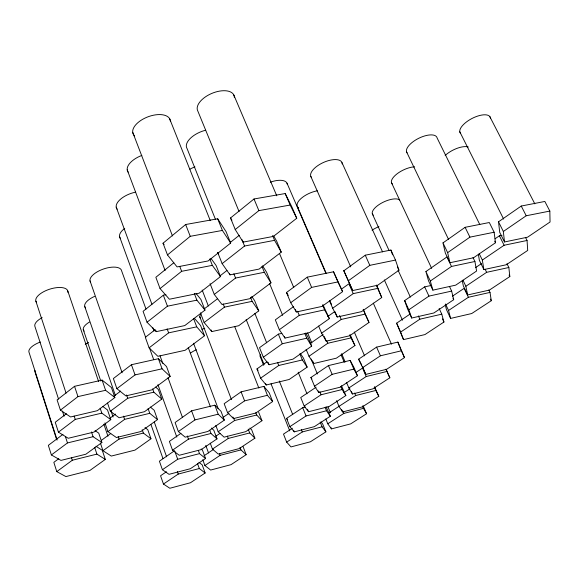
<?xml version="1.0" encoding="UTF-8"?>
<svg xmlns="http://www.w3.org/2000/svg" width="579" height="579" viewBox="0 0 579 579"><rect width="100%" height="100%" fill="white"/><g stroke="black" fill="none" stroke-linecap="round" stroke-linejoin="round"><path stroke-width="0.87" d="M163.039 243.216L185.642 224.514L217.704 218.79L226.071 231.651L230.666 243.064L208.151 260.941L177.087 266.912L167.483 254.926L163.039 243.216L164.118 244.57M167.483 254.926L190.245 236.312L222.387 230.435L230.666 243.064M173.83 262.736L155.852 277.29L160.057 288.581L169.394 299.227L199.118 293.206L220.483 276.581L216.133 265.566L211.002 258.408M230.522 217.972L254.007 198.973L285.208 193.552L291.903 206.985L296.752 218.261L273.404 236.413L243.144 242.109L235.219 229.537L230.522 217.972L231.933 220.23M160.057 288.581L181.632 271.312L212.341 265.356L220.483 276.581M235.219 229.537L258.871 210.626L290.151 205.053L296.752 218.261M165.934 294.697L163.343 295.218L143.071 311.321L147.03 322.228L156.243 331.651L184.773 325.579L205.002 310.105L200.906 299.466L195.992 293.372M230.218 242.492L239.257 235.313M147.03 322.228L167.44 306.197L196.882 300.161L205.002 310.105M222.141 263.626L244.548 246.032L274.576 240.336L281.256 252.14L259.117 269.076L230.015 274.851L222.141 263.626L217.697 252.437L218.688 253.87M74.539 386.309L57.097 399.923L60.419 410.156L70.587 416.967L97.41 410.67L114.866 397.534L111.421 387.525L102.107 380.106L74.539 386.309L77.962 396.615L60.419 410.156M219.933 275.944L226.982 270.451M155.02 329.806L145.322 337.333L149.114 347.841L157.879 356.309L185.157 350.266L204.503 335.777L200.58 325.514L194.435 318.334M214.273 294.436L235.566 278.043L264.35 272.282L270.965 282.856L249.904 298.67L221.989 304.489L214.273 294.436L210.054 283.63M149.114 347.841L168.627 332.86L196.737 326.838L204.503 335.777M66.397 413.71L55.244 422.257L58.428 432.158L68.242 438.274L94.066 432.035L110.806 419.645L107.506 409.954L102.649 406.357M131.433 364.712L113.375 378.536L116.878 388.668L125.875 395.898L152.132 389.797L170.168 376.459L166.549 366.55L158.407 358.712L131.433 364.712L135.037 374.91L116.878 388.668M204.286 308.86L217.501 298.742M58.428 432.158L75.248 419.406L101.817 413.131L110.806 419.645M204.126 322.525L224.42 307.152L252.14 301.348L258.755 310.88L238.664 325.738L211.748 331.579L204.126 322.525L200.421 312.863M62.952 434.33L48.339 445.352L51.379 454.942L60.961 460.406L85.866 454.218L101.89 442.53L98.741 433.135L95.057 430.638M113.477 396.514L120.685 391.078M51.379 454.942L67.468 442.935L93.074 436.711L101.89 442.53M110.336 411.242L127.735 398.258L153.833 392.171L161.794 399.09L144.504 411.705L119.129 417.763L110.336 411.242L107.542 403.049M109.757 418.349L115.539 414.065M58.754 458.698L53.833 462.339L56.778 471.617L65.897 476.575L89.854 470.488L105.313 459.4L102.273 450.303L95.94 446.228M286.489 292.518L307.275 277.16L333.533 271.783L342.609 291.65L321.953 306.429L296.361 311.972L290.716 302.694L286.489 292.518L288.248 295.428M107.911 431.63L124.63 419.362L149.766 413.326L157.517 419.594L140.9 431.529L116.43 437.529L107.911 431.63L104.965 422.902M56.778 471.617L72.303 460.247L96.896 454.117L105.313 459.4M101.325 440.395L110.784 433.476M290.716 302.694L311.625 287.408L337.941 281.915L342.609 291.65M293.705 306.479L275.315 319.854L279.331 329.712L284.984 338.078L309.671 332.527L329.364 318.638L322.836 304.511M343.846 270.777L365.269 255.201L390.912 250.041L395.5 260.072L398.953 270.241L377.696 285.23L352.683 290.557L343.846 270.777L352.683 290.557M102.961 450.715L119.05 439.07L143.368 433.085L150.974 438.781L134.979 450.122L111.284 456.071L102.961 450.715L100.435 443.138M279.331 329.712L299.256 315.367L324.609 309.845L329.364 318.638M348.254 280.851L369.815 265.341L395.5 260.072M281.857 333.359L278.361 334.141L259.522 347.661L263.329 357.214L269.076 364.727L292.945 359.168L311.683 346.104L307.789 336.746L305.524 333.084M341.617 289.022L348.913 283.79L353.219 293.633L332.686 308.216L337.26 317.017L361.477 311.654L381.749 297.526L376.625 285.063M263.329 357.214L282.277 343.76L306.769 338.208L311.683 346.104M191.591 410.829L175.097 422.518L178.361 431.55L185.186 437.152L207.89 431.456L224.334 420.122L220.99 411.264L214.823 405.191L191.591 410.829L194.935 419.92L178.361 431.55M327.721 316.539L334.944 311.43M300.501 353.675L303.418 358.075L307.152 367.137L289.167 379.484L266.188 384.999L260.608 378.167L256.96 368.917L267.078 361.774M442.986 242.891L465.125 227.315L489.306 222.524L494.133 232.237L495.486 242.767L473.571 257.756L449.941 262.728L445.374 253.139L442.986 242.891L447.647 252.647L449.941 262.728M321.606 333.178L341.219 319.442L365.219 314.1L368.997 322.467L349.629 335.791L326.223 341.154L321.606 333.178L318.609 326.064M180.923 433.345L169.386 441.408L172.52 450.18L179.215 455.275L201.195 449.63L217.016 438.868L213.803 430.255L211.371 428.047M260.608 378.167L278.781 365.465L302.347 359.95L307.152 367.137M241.11 391.853L224.16 403.701L227.554 412.653L233.489 418.581L255.759 413.044L272.651 401.551L269.177 392.772L263.894 386.381L241.11 391.853L244.599 400.863L227.554 412.653M310.199 343.528L323.133 334.488M447.647 252.647L469.916 237.144L494.133 232.237M425.898 271.551L446.959 256.931L451.497 266.456L474.918 261.491L476.597 271.03L455.731 285.136L432.868 290.151L428.532 280.837L425.898 271.551L430.313 281.018L432.868 290.151M498.505 221.815L521.238 206.044L544.839 201.456L549.84 211.074L550.05 222.003L527.57 237.187L504.497 241.964L499.757 232.469L498.505 221.815L503.339 231.477L504.497 241.964M172.52 450.18L188.457 439.15L210.973 433.476L217.016 438.868M308.991 356.266L327.765 343.267L351.026 337.912L354.941 345.547L336.385 358.169L313.688 363.532L308.991 356.266L306.125 349.347M174.619 450.679L159.406 461.195L162.402 469.728L169.039 474.324L190.361 468.729L205.552 458.51L202.476 450.129L201.13 449.022M223.074 417.401L229.002 413.305M430.313 281.018L451.497 266.456M503.339 231.477L526.21 215.764L549.84 211.074M449.485 286.511L451.649 291.092L453.704 299.705L433.866 312.978L411.691 318.03L407.58 308.983L404.649 300.595L424.66 286.866L430.762 285.534M495.074 238.772L499.402 235.805L502.044 235.262M162.402 469.728L177.688 459.263L199.516 453.632L205.552 458.51M218.182 431.753L234.567 420.535L256.714 415.013L261.969 420.723L245.72 431.659L224.08 437.159L218.182 431.753L215.808 425.413M215.75 436.248L220.034 433.324M166.441 471.755L160.557 475.764L163.452 484.044L169.85 488.256L190.469 482.748L205.154 472.992L202.187 464.857L198.923 462.31M411.691 318.03L408.832 309.787L428.945 296.115L451.649 291.092M483.87 269.59L482.343 260.051L504.114 245.257L527.056 240.48L527.708 250.432L506.292 264.755L483.87 269.59L479.376 260.347L478.348 254.181M310.93 377.486L328.445 365.588L350.136 360.42L353.805 367.151L357.46 375.706L340.047 387.235L318.812 392.482L314.513 386.2L310.93 377.486L311.893 378.912M475.518 267.643L481.417 263.648M439.15 308.52L441.777 314.165L443.941 322.04L424.935 334.582L403.52 339.62L396.622 323.183L409.881 314.209M212.457 449.109L228.242 438.441L249.701 432.962L254.898 438.18L239.243 448.602L218.261 454.052L212.457 449.109L210.264 443.174M204.025 455.796L213.405 449.463M163.452 484.044L178.231 474.071L199.321 468.527L205.154 472.992M314.513 386.2L332.122 374.352L353.841 369.105L357.46 375.706M467.651 294.957L465.871 286.265L486.628 272.325L508.854 267.498L509.824 276.567L489.378 290.086L467.651 294.957L463.366 285.975L462.252 280.677M316.091 387.206L300.733 397.52L304.17 405.995L308.506 411.734L329.104 406.523L345.837 395.558L341.4 385.701M358.64 359.168L376.603 347.118L397.86 342.102L404.468 357.619L386.634 369.301L365.812 374.396L358.64 359.168L361.759 365.146M452.438 296.187L464.141 288.335L468.397 297.273L490.008 292.409L491.289 300.711L471.726 313.529L450.592 318.421L446.503 309.678L445.237 304.822M403.52 339.62L400.617 332.093L419.869 319.188L441.777 314.165M204.879 465.523L220.107 455.34L240.973 449.905L246.155 454.696L231.043 464.655L210.633 470.054L204.879 465.523L202.766 459.74M304.17 405.995L321.077 394.755L342.138 389.529L345.837 395.558M362.36 367.81L380.41 355.803L401.696 350.715M450.592 318.421L448.551 310.467L468.397 297.273M326.035 406.748L330.348 416.25L314.31 426.672L294.277 431.854L289.855 426.643L286.569 418.393L302.687 407.674L305.242 407.03M355.796 372.558L362.548 368.07L366.196 376.538L348.862 387.959L352.43 393.995L372.702 388.922L389.841 377.79L386.222 369.525M289.855 426.643L306.052 415.968L326.52 410.764L330.348 416.25M343.875 392.75L349.904 388.777M292.388 428.257L283.5 434.098L286.663 442.117L290.998 446.916L310.402 441.791L325.89 431.854L322.662 423.973L321.229 422.033M328.85 412.943L355.665 395.537L375.785 390.478L378.804 396.297L362.309 406.899L342.616 411.951L338.997 406.4L336.602 400.661M286.663 442.117L302.296 431.941L322.112 426.803L325.89 431.854M327.779 423.785L343.846 413.406L363.438 408.376L366.572 413.739L350.671 423.879L331.47 428.894L327.779 423.785L325.803 418.986M194.935 419.92L218.203 414.195L224.334 420.122M366.196 376.538L386.91 371.457L389.841 377.79M244.599 400.863L267.418 395.305L272.651 401.551M77.962 396.615L105.588 390.297L114.866 397.534M135.037 374.91L162.069 368.801L170.168 376.459M353.219 293.633L378.073 288.306M145.011 427.577L147.783 429.705L150.974 438.781M150.301 407.051L154.195 410.258L157.517 419.594M155.671 387.105L158.335 389.472L161.794 399.09M249.947 428.076L251.691 429.857L254.898 438.18M286.569 418.393L287.683 419.724M256.96 368.917L258.082 370.314M251.764 296.477L254.63 300.646L258.755 310.88M262.605 265.841L266.622 272.304L270.965 282.856M273.722 235.971L276.682 241.226L281.256 252.14M374.562 386.758L378.804 396.297M329.654 300.682L331.586 304.416M489.704 116.43L534.837 203.866M521.238 206.044L526.21 215.764M350.252 334.952L354.941 345.547M525.479 237.361L527.056 240.48M459.791 131.802L503.629 219.072M499.402 235.805L504.114 245.257M506.972 263.713L508.854 267.498M494.698 241.175L495.486 242.767M509.086 275.076L509.824 276.567M479.796 224.558L437.152 138.07A16.856 7.216 -26.6 0 0 418.82 138.243A16.856 7.216 -26.6 0 0 407.051 152.863M479.289 253.79L482.343 260.051M465.125 227.315L469.916 237.144M485.137 269.264L486.628 272.325M488.835 289.999L490.008 292.409M473.014 257.561L474.918 261.491M490.522 299.126L491.289 300.711M406.501 151.734L448.501 239.301M462.961 280.185L465.871 286.265M452.995 298.207L453.704 299.705M391.484 182.682L431.673 268.388M445.526 304.004L448.551 310.467M442.465 318.863L443.941 322.04M424.66 286.866L428.945 296.115M397.447 266.955L398.953 270.241M372.34 213.897L389.117 250.606M398.07 270.183L410.373 297.107M418.378 315.924L419.869 319.188M341.972 162.619L382.545 251.872M404.649 300.595L408.832 309.787M363.171 309.302L364.922 313.174M384.333 279.925L402.499 320.223M396.622 323.183L400.617 332.093M365.269 255.201L369.815 265.341M377.826 288.755L381.749 297.526M401.037 349.911L404.468 357.619M373.296 303.135L391.484 344.15M310.858 176.523L350.722 266.883M363.489 310.163L368.997 322.467M376.603 347.118L380.41 355.803M385.904 369.17L386.91 371.457M333.533 271.783L337.941 281.915M354.276 332.006L364.589 355.853M297.338 206.479L326.267 273.483M286.989 183.145L325.912 273.331M374.374 387.213L375.785 390.478M349.709 334.85L351.026 337.912M362.483 366.666L365.812 374.396M339.511 315.461L341.219 319.442M285.208 193.552L290.151 205.053M335.198 312.211L337.26 317.017M329.538 300.885L332.686 308.216M350.136 360.42L353.841 369.105M233.778 94.934L276.755 195.796M322.865 305.755L324.609 309.845M341.639 353.675L345.156 361.947M363.228 405.879L366.572 413.739M341.082 354.833L344.252 362.28M362.425 405.98L363.438 408.376M307.275 277.16L311.625 287.408M354.616 393.061L355.665 395.537M351.381 391.513L352.43 393.995M346.589 382.596L348.862 387.959M326.788 340.944L327.765 343.267M324.262 336.493L326.223 341.154M340.85 386.461L342.138 389.529M328.445 365.588L332.122 374.352M272.579 235.566L274.576 240.336M279.491 253.486L293.734 287.517M342.833 410.996L343.846 413.406M254.007 198.973L258.871 210.626M341.603 409.527L342.616 411.951M307.673 332.997L311.849 343M297.534 311.234L299.256 315.367M295.326 309.476L296.361 311.972M304.793 333.453L306.769 338.208M312.66 361.057L313.688 363.532M311.176 359.052L317.364 373.983M328.011 406.95L330.414 412.762M319.796 391.65L321.077 394.755M325.159 407.478L326.52 410.764M318.175 390.919L318.812 392.482M330.819 427.316L331.47 428.894M299.821 353.812L302.347 359.95M269.633 283.645L282.646 315.323M261.969 266.492L264.35 272.282M239.069 211.559L197.888 111.211A19.722 10.313 -23 0 1 213.26 92.835A19.722 10.313 -23 0 1 234.365 97.59M320.151 422.004L322.112 426.803M284.325 336.464L284.984 338.078M298.163 372.181L307 393.821M242.485 240.488L243.144 242.109M241.921 239.59L244.548 246.032M278.361 334.141L282.277 343.76M307.485 409.23L308.166 410.902M302.687 407.674L306.052 415.968M397.86 342.102L400.69 349.137M277.529 362.36L278.781 365.465M250.526 297.338L252.14 301.348M217.704 218.79L222.387 230.435M254.869 313.405L266.666 342.782M301.326 429.524L302.296 431.941M215.547 219.593L187.046 148.521A18.89 9.467 -22.2 0 1 205.552 130.253M279.295 381.025L292.706 414.492M233.894 273.853L235.566 278.043M376.531 285.606L377.465 287.951M268.135 362.374L269.076 364.727M169.553 118.557L210.286 220.642M293.625 430.226L294.277 431.854M229.393 273.288L230.015 274.851M246.147 319.485L264.118 364.661M263.677 365.313L260.333 356.91A12.948 4.422 -21.9 0 1 260.521 354.399M271.03 383.812L289.739 430.885M265.529 383.341L266.188 384.999M263.894 386.381L267.418 395.305M209.815 258.936L212.341 265.356M234.719 326.636L258.842 388.039M223.147 303.91L224.42 307.152M185.642 224.514L190.245 236.312M258.632 412.168L261.969 420.723M255.795 412.639L256.714 415.013M202.172 290.05L208.331 305.98M211.14 329.994L211.748 331.579M248.225 429.119L249.701 432.962M132.714 132.302L172.462 235.921M194.32 293.488L196.882 300.161M199.798 316.771L231.484 399.626M179.765 266.441L181.632 271.312M233.655 418.147L234.567 420.535M232.874 416.981L233.489 418.581M243.064 446.575L246.155 454.696M193.676 318.797L196.737 326.838M240.032 447.437L240.973 449.905M193.538 343.246L218.232 408.781M127.206 169.835L165.116 270.538M227.366 436.11L228.242 438.441M214.823 405.191L218.203 414.195M188.291 347.704L210.481 406.957M163.343 295.218L167.44 306.197M219.484 453.675L220.107 455.34M209.793 430.291L210.973 433.476M167.121 328.792L168.627 332.86M205.762 445.396L208.549 452.959M116.213 207.116L151.951 304.33M155.642 330.008L156.243 331.651M198.387 450.542L199.516 453.632M119.527 236.529L146.009 309.092M152.784 327.649L154.014 331.029M160.043 355.832L162.808 363.431M168.033 377.783L182.472 417.459M197.519 463.569L199.321 468.527M187.292 435.936L188.457 439.15M158.407 358.712L162.069 368.801M145.734 337.579L121.633 270.885A16.603 7.172 -19.1 0 0 103.084 269.148A16.603 7.172 -19.1 0 0 90.534 282.016M149.7 348.551L153.667 359.53M157.944 384.68L176.812 437.109M152.661 388.907L153.833 392.171M174.901 451.461L177.688 459.263M177.34 471.567L178.231 474.071M154.282 422.019L166.6 456.817M148.086 408.586L149.766 413.326M150.953 424.516L162.96 458.561M142.195 429.734L143.368 433.085M90.027 280.866L122.126 372.775M126.591 394.958L127.735 398.258M123.53 416.163L124.63 419.362M84.7 306.356L115.416 395.537M390.912 250.041L392.54 254.818M102.107 380.106L105.588 390.297M83.304 329.733L100.804 381.04M111.016 410.967L113.064 416.952M118.181 436.53L119.05 439.07M67.808 291.056L98.568 381.416M100.145 408.202L101.817 413.131M103.902 424.226L107.947 436.211M91.489 431.934L93.074 436.711M94.667 447.393L96.896 454.117M74.155 416.084L75.248 419.406M35.869 301.152L66.064 393.105M58.537 399.097L34.892 326.375A16.14 6.63 -17.9 0 1 42.18 317.618M62.431 411.076L64.103 416.207M65.384 436.501L67.468 442.935M71.485 457.7L72.303 460.247M57.126 440.026L28.986 352.184A15.568 6.137 -17.8 0 1 40.327 342.037M56.713 439.801L35.001 371.986A15.003 5.696 -18 0 1 34.979 370.437M189.883 169.206A18.087 8.678 -21.7 0 1 194.92 166.875M134.625 135.899A19.795 10.379 -20.9 0 1 146.9 117.24A19.795 10.379 -20.9 0 1 170.378 121.134M128.147 172.122A18.926 9.467 -20.5 0 1 141.848 155.425M117.153 209.178A18.123 8.649 -19.9 0 1 135.421 192.177M120.41 238.41A17.356 7.925 -19.9 0 1 124.746 228.365M85.627 307.876A16.031 6.666 -18.9 0 1 94.659 296.339M84.194 331.13A15.467 6.188 -18.9 0 1 89.434 322.062M85.251 344.223A14.974 5.783 -18.8 0 1 88.58 342.522M36.491 302.26A16.748 7.172 -17.9 0 1 49.816 289.138A16.748 7.172 -17.9 0 1 67.881 292.337M200.327 318.132A14.555 5.58 -21.2 0 1 201.007 313.861M202.006 329.321A14.106 5.225 -20.9 0 1 204.8 328.279M190.534 353.067A13.657 4.9 -20.8 0 1 196.303 349.796M460.616 133.459A16.943 7.114 -27.7 0 1 472.102 118.42A16.943 7.114 -27.7 0 1 490.449 118.138M445.157 155.469A16.263 6.651 -26.9 0 1 468.288 146.994M392.482 184.136A16.161 6.702 -25.8 0 1 396.89 173.961A16.161 6.702 -25.8 0 1 414.665 166.81M373.361 215.2A15.517 6.231 -25.1 0 1 380.96 203.41A15.517 6.231 -25.1 0 1 399.734 199.987M372.044 230.21A14.924 5.79 -24.6 0 1 378.927 226.642M311.618 177.623A17.044 7.592 -24.6 0 1 323.523 162.438A17.044 7.592 -24.6 0 1 342.203 163.958M298.648 207.89A16.4 7.064 -23.9 0 1 300.819 198.72A16.4 7.064 -23.9 0 1 317.321 190.809M270.342 182.197A17.044 7.657 -23.2 0 1 287.329 184.448"/></g></svg>
